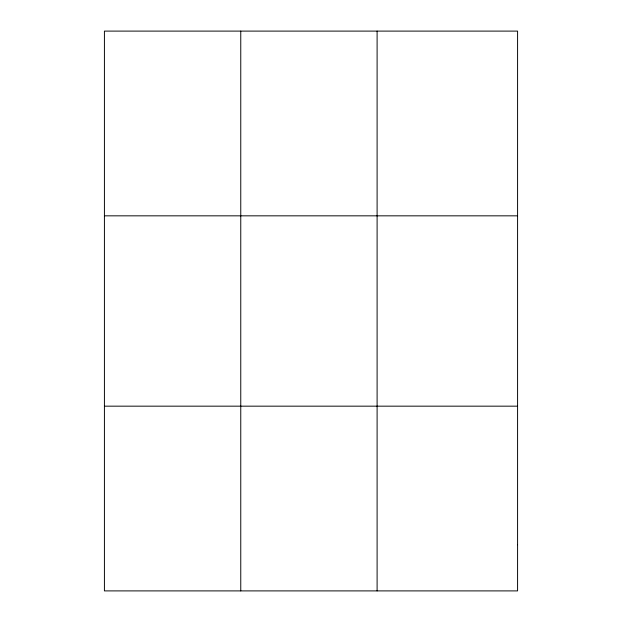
<?xml version="1.0" encoding="UTF-8"?>
<svg xmlns="http://www.w3.org/2000/svg" width="622" height="622" viewBox="0 0 622 622"><rect width="100%" height="100%" fill="white"/><g stroke="black" fill="none" stroke-linecap="round" stroke-linejoin="round"><path stroke-width="0.93" d="M240.761 31.1L240.761 590.9M377.103 31.1L377.103 590.9M104.418 215.834L517.582 215.834M104.418 406.166L517.582 406.166M517.582 544.716L517.582 590.9L104.418 590.9L104.418 31.1L517.582 31.1L517.582 544.716"/></g></svg>
